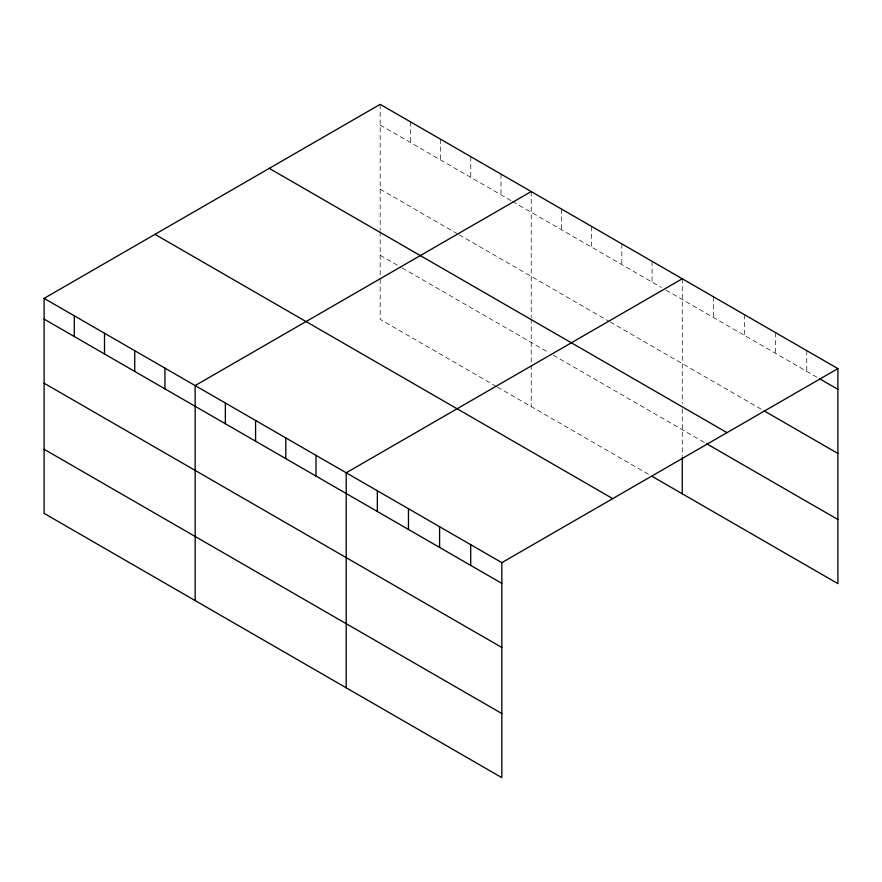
<?xml version="1.0" encoding="UTF-8"?>
<svg xmlns="http://www.w3.org/2000/svg" width="882" height="882" viewBox="0 0 882 882"><rect width="100%" height="100%" fill="white"/><g stroke="black" fill="none" stroke-linecap="round" stroke-linejoin="round"><path stroke-width="0.66" stroke-dasharray="4.41 3.31" d="M380.164 104.352L380.164 230.467M380.164 125.068L511.461 200.875M512.618 201.548L661.357 287.422M665.998 290.101L818.298 378.036M380.164 189.189L458.012 234.127M459.169 234.799L609.065 321.346M610.223 322.018L762.963 410.196M380.164 255.24L401.078 267.312M402.236 267.985L548.648 352.513M553.29 355.192L705.324 442.973M496.357 386.437L380.164 319.35L380.164 277.951M497.514 387.11L652.063 476.335M806.776 350.65L806.776 371.377M775.642 332.679L775.642 353.406M744.518 314.709L744.518 335.436M713.395 296.738L713.395 317.465M682.271 278.767L682.271 403.515M682.271 409.016L682.271 456.38M652.063 261.326L652.063 282.053M621.843 243.884L621.843 264.611M591.635 226.442L591.635 247.169M561.426 209.001L561.426 229.728M531.218 191.559L531.218 317.685M531.218 319.052L531.218 363.825M531.218 365.159L531.218 406.569M500.998 174.118L500.998 194.845M470.79 156.676L470.79 177.403M440.581 139.235L440.581 159.962M410.373 121.793L410.373 142.509M380.164 231.845L380.164 276.617"/><path stroke-width="1.32" d="M44.1 298.37L501.836 562.65L501.836 777.648L44.1 513.379L44.1 298.37L380.164 104.352L837.9 368.621L837.9 583.63L652.063 476.335M531.218 191.559L195.154 385.577L195.154 600.587M682.271 278.767L346.207 472.796L346.207 687.795M501.836 562.65L837.9 368.621M819.455 378.698L837.9 389.348M764.121 410.858L837.9 453.458M269.264 168.374L727 432.654M706.482 443.635L837.9 519.52M155 234.347L612.736 498.617M44.1 319.097L501.836 583.366M44.1 383.207L501.836 647.476M44.1 449.258L501.836 713.538M682.271 457.714L682.271 493.777M470.712 544.679L470.712 565.395M439.589 526.708L439.589 547.424M408.465 508.738L408.465 529.454M377.331 490.767L377.331 511.483M315.999 455.355L315.999 476.071M285.79 437.913L285.79 458.629M255.582 420.471L255.582 441.187M225.362 403.019L225.362 423.746M164.945 368.136L164.945 388.863M134.737 350.694L134.737 371.421M104.517 333.253L104.517 353.98M74.309 315.811L74.309 336.538"/></g></svg>
